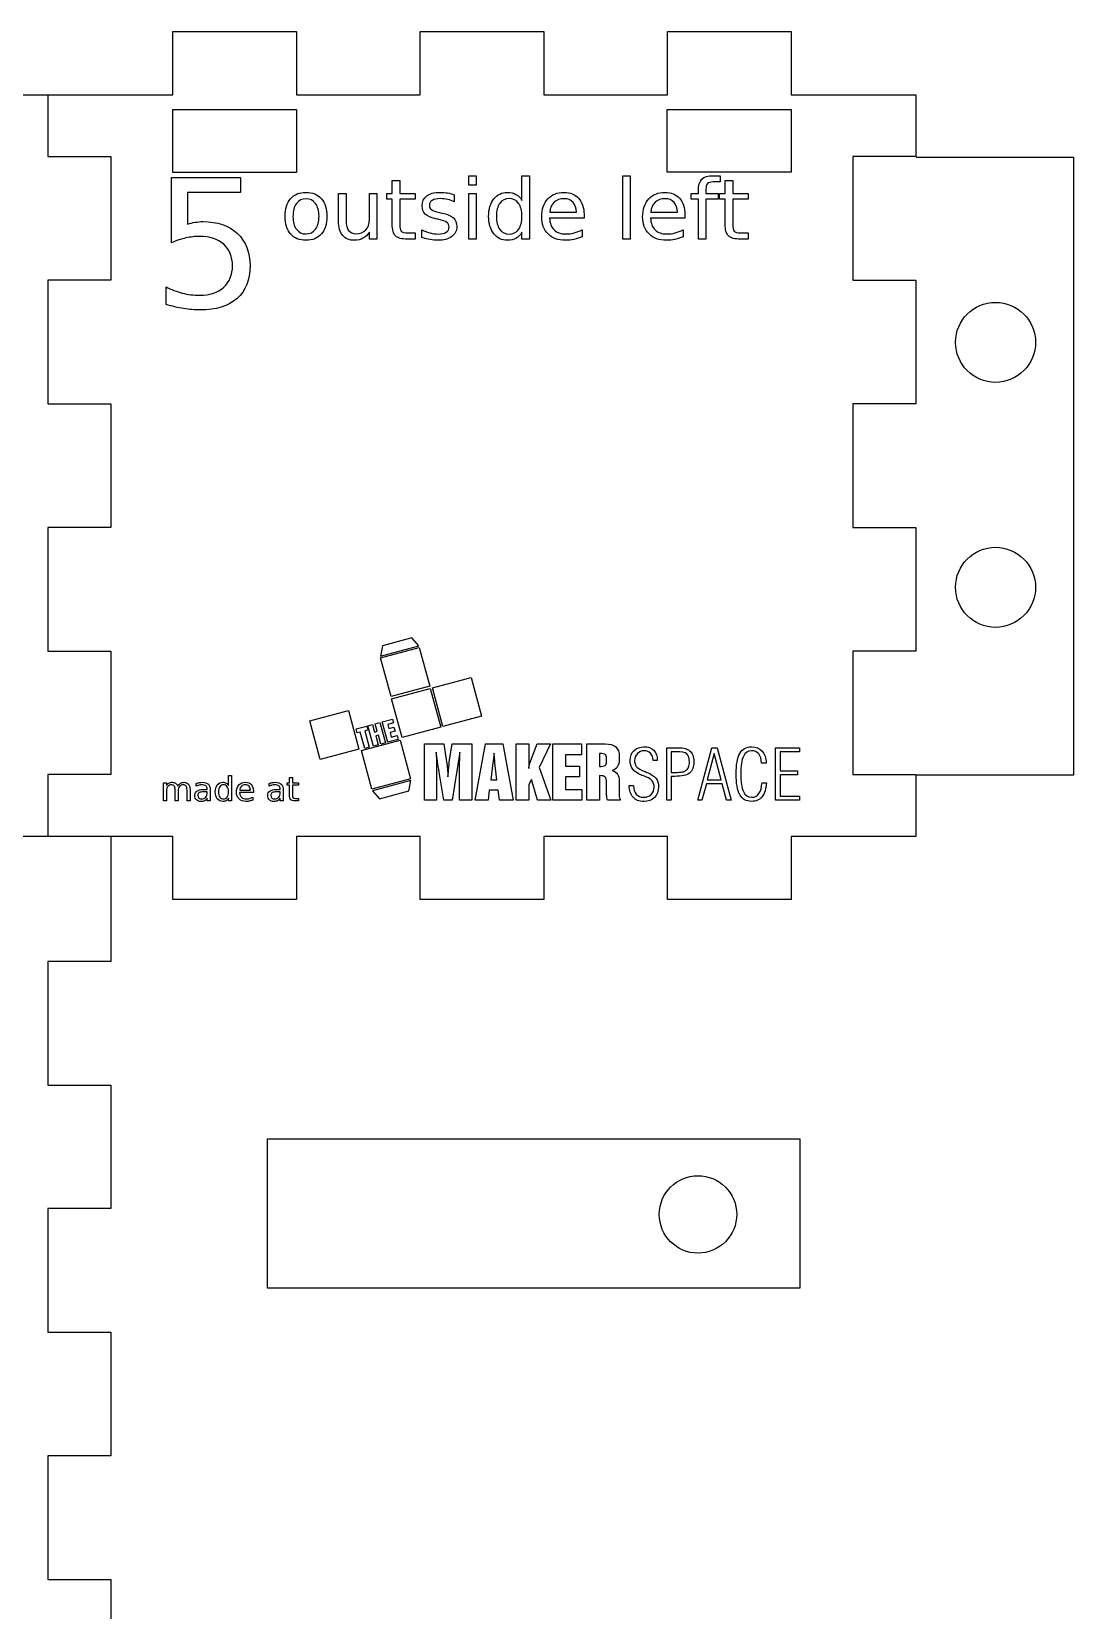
# Model space of a CAD drawing. Extents: x 81 to 232, y 87 to 299.
# Drawn here: x 166.2 to 232.2, y 194.5 to 294.5 of the extents above; entities that cross this region are included whole.
import ezdxf

# ---------------------------------------------------------------- set-up
doc = ezdxf.new("R2010")
doc.units = 0
doc.layers.add('Layer_1', color=7, linetype='CONTINUOUS')

msp = doc.modelspace()

# ---------------------------------------------------------------- linework, layer by layer
at = {"layer": 'Layer_1', "color": 5}
for p, q in [((175.179629, 290.533333), (175.179629, 294.533333)), ((175.179629, 294.533333), (183.012963, 294.533333)), ((183.012963, 294.533333), (183.012963, 290.533333)), ((190.846295, 290.533333), (190.846295, 294.533333)), ((190.846295, 294.533333), (198.67963, 294.533333)), ((198.67963, 294.533333), (198.67963, 290.533333)), ((206.512964, 290.533333), (206.512964, 294.533333)), ((206.512964, 294.533333), (214.346296, 294.533333)), ((214.346296, 294.533333), (214.346296, 290.533333)), ((163.162962, 290.533333), (167.262962, 290.533333)), ((167.262962, 290.533333), (167.262962, 286.616667)), ((167.262962, 290.533333), (175.179629, 290.533333)), ((183.012963, 290.533333), (190.846295, 290.533333)), ((198.67963, 290.533333), (206.512964, 290.533333)), ((214.346296, 290.533333), (222.262962, 290.533333)), ((222.262962, 290.533333), (222.262962, 286.616667)), ((175.180046, 285.61405), (175.180046, 289.585952)), ((175.180046, 289.585952), (183.025951, 289.585952)), ((183.025951, 289.585952), (183.025951, 285.61405)), ((206.506711, 285.620628), (206.506711, 289.592531)), ((206.506711, 289.592531), (214.352614, 289.592531)), ((214.352614, 289.592531), (214.352614, 285.620628)), ((167.262962, 286.616667), (171.262963, 286.616667)), ((171.262963, 286.616667), (171.262963, 278.783333)), ((222.262962, 286.616667), (218.262962, 286.616667)), ((218.262962, 286.616667), (218.262962, 278.783333)), ((222.264193, 286.585809), (232.235812, 286.585809)), ((232.235812, 286.585809), (232.235812, 247.414191)), ((183.025951, 285.61405), (175.180046, 285.61405)), ((214.352614, 285.620628), (206.506711, 285.620628)), ((171.262963, 278.783333), (167.262962, 278.783333)), ((167.262962, 278.783333), (167.262962, 270.95)), ((218.262962, 278.783333), (222.262962, 278.783333)), ((222.262962, 278.783333), (222.262962, 270.95)), ((167.262962, 270.95), (171.262963, 270.95)), ((171.262963, 270.95), (171.262963, 263.116666)), ((222.262962, 270.95), (218.262962, 270.95)), ((218.262962, 270.95), (218.262962, 263.116666)), ((171.262963, 263.116666), (167.262962, 263.116666)), ((167.262962, 263.116666), (167.262962, 255.283332)), ((218.262962, 263.116666), (222.262962, 263.116666)), ((222.262962, 263.116666), (222.262962, 255.283332)), ((167.262962, 255.283332), (171.262963, 255.283332)), ((171.262963, 255.283332), (171.262963, 247.45)), ((222.262962, 255.283332), (218.262962, 255.283332)), ((218.262962, 255.283332), (218.262962, 247.45)), ((171.262963, 247.45), (167.262962, 247.45)), ((167.262962, 247.45), (167.262962, 243.533334)), ((218.262962, 247.45), (222.262962, 247.45)), ((222.262962, 247.45), (222.262962, 243.533334)), ((232.235812, 247.414191), (222.264193, 247.414191)), ((167.262962, 243.533334), (163.162962, 243.533334)), ((171.262963, 243.533334), (167.262962, 243.533334)), ((171.262963, 243.533334), (171.262963, 235.616668)), ((175.179629, 243.533334), (171.262963, 243.533334)), ((175.179629, 239.533334), (175.179629, 243.533334)), ((190.846295, 243.533334), (183.012963, 243.533334)), ((183.012963, 243.533334), (183.012963, 239.533334)), ((190.846295, 239.533334), (190.846295, 243.533334)), ((206.512964, 243.533334), (198.67963, 243.533334)), ((198.67963, 243.533334), (198.67963, 239.533334)), ((206.512964, 239.533334), (206.512964, 243.533334)), ((222.262962, 243.533334), (214.346296, 243.533334)), ((214.346296, 243.533334), (214.346296, 239.533334)), ((183.012963, 239.533334), (175.179629, 239.533334)), ((198.67963, 239.533334), (190.846295, 239.533334)), ((214.346296, 239.533334), (206.512964, 239.533334)), ((171.262963, 235.616668), (167.262962, 235.616668)), ((167.262962, 235.616668), (167.262962, 227.783333)), ((167.262962, 227.783333), (171.262963, 227.783333)), ((171.262963, 227.783333), (171.262963, 219.949999)), ((181.186667, 224.366666), (214.912222, 224.366666)), ((181.186667, 214.912221), (181.186667, 224.366666)), ((214.912222, 224.366666), (214.912222, 214.912221)), ((171.262963, 219.949999), (167.262962, 219.949999)), ((167.262962, 219.949999), (167.262962, 212.116667)), ((210.906007, 219.584582), (210.906007, 219.584582)), ((214.912222, 214.912221), (181.186667, 214.912221)), ((167.262962, 212.116667), (171.262963, 212.116667)), ((171.262963, 212.116667), (171.262963, 204.283332)), ((171.262963, 204.283332), (167.262962, 204.283332)), ((167.262962, 204.283332), (167.262962, 196.450001)), ((167.262962, 196.450001), (171.262963, 196.450001)), ((171.262963, 196.450001), (171.262963, 188.533334))]:
    msp.add_line(p, q, dxfattribs=at)
at = {"layer": 'Layer_1', "color": 7}
for p, q in [((175.097874, 285.280915), (179.469011, 285.280915)), ((175.097874, 281.1468), (175.097874, 285.280915)), ((175.097874, 285.280915), (175.097874, 285.280915)), ((179.469011, 285.280915), (179.469011, 284.343849)), ((193.92937, 285.401802), (194.404793, 285.401802)), ((193.92937, 284.799772), (193.92937, 285.401802)), ((193.92937, 285.401802), (193.92937, 285.401802)), ((194.404793, 285.401802), (194.404793, 284.799772)), ((197.301256, 283.836006), (197.301256, 285.401802)), ((197.301256, 285.401802), (197.776679, 285.401802)), ((197.776679, 285.401802), (197.776679, 281.381376)), ((203.685879, 285.401802), (204.161303, 285.401802)), ((203.685879, 281.381376), (203.685879, 285.401802)), ((203.685879, 285.401802), (203.685879, 285.401802)), ((204.161303, 285.401802), (204.161303, 281.381376)), ((209.414212, 285.401802), (209.863797, 285.401802)), ((209.863797, 285.401802), (209.863797, 285.006477)), ((209.863797, 285.401802), (209.863797, 285.401802)), ((179.469011, 284.343849), (176.117622, 284.343849)), ((176.117622, 284.343849), (176.117622, 282.326401)), ((183.619922, 284.345019), (183.619922, 284.345019)), ((185.684394, 282.523425), (185.684394, 284.275256)), ((185.684394, 284.275256), (186.159817, 284.275256)), ((186.159817, 284.275256), (186.159817, 282.541512)), ((187.632594, 282.634529), (187.632594, 284.275256)), ((187.632594, 284.275256), (188.10802, 284.275256)), ((188.10802, 284.275256), (188.10802, 281.381376)), ((188.735888, 283.905769), (188.735888, 284.275256)), ((188.735888, 284.275256), (189.084704, 284.275256)), ((189.084704, 284.275256), (189.084704, 285.096911)), ((189.084704, 285.096911), (189.562709, 285.096911)), ((189.562709, 285.096911), (189.562709, 284.275256)), ((189.562709, 285.096911), (189.562709, 285.096911)), ((189.562709, 284.275256), (190.541978, 284.275256)), ((190.541978, 284.275256), (190.541978, 283.905769)), ((193.014696, 284.18999), (193.014696, 283.740404)), ((193.014696, 284.18999), (193.014696, 284.18999)), ((194.404793, 284.799772), (193.92937, 284.799772)), ((193.92937, 284.275256), (194.404793, 284.275256)), ((193.92937, 281.381376), (193.92937, 284.275256)), ((193.92937, 284.275256), (193.92937, 284.275256)), ((194.404793, 284.275256), (194.404793, 281.381376)), ((208.021532, 283.905769), (208.021532, 284.275256)), ((208.021532, 284.275256), (208.476286, 284.275256)), ((208.476286, 284.275256), (208.476286, 284.476794)), ((208.954291, 284.531054), (208.954291, 284.275256)), ((208.954291, 284.275256), (209.73719, 284.275256)), ((209.863797, 285.006477), (209.409044, 285.006477)), ((209.73719, 284.275256), (209.73719, 283.905769)), ((209.82504, 283.905769), (209.82504, 284.275256)), ((209.82504, 284.275256), (210.173855, 284.275256)), ((210.173855, 284.275256), (210.173855, 285.096911)), ((210.173855, 285.096911), (210.651863, 285.096911)), ((210.651863, 285.096911), (210.651863, 284.275256)), ((210.651863, 285.096911), (210.651863, 285.096911)), ((210.651863, 284.275256), (211.631129, 284.275256)), ((211.631129, 284.275256), (211.631129, 283.905769)), ((183.619922, 283.941943), (183.619922, 283.941943)), ((189.084704, 283.905769), (188.735888, 283.905769)), ((189.084704, 282.334806), (189.084704, 283.905769)), ((190.541978, 283.905769), (189.562709, 283.905769)), ((189.562709, 283.905769), (189.562709, 282.334806)), ((197.301256, 283.836006), (197.301256, 283.836006)), ((208.476286, 283.905769), (208.021532, 283.905769)), ((208.476286, 281.381376), (208.476286, 283.905769)), ((209.73719, 283.905769), (208.954291, 283.905769)), ((208.954291, 283.905769), (208.954291, 281.381376)), ((210.173855, 283.905769), (209.82504, 283.905769)), ((210.173855, 282.334806), (210.173855, 283.905769)), ((211.631129, 283.905769), (210.651863, 283.905769)), ((210.651863, 283.905769), (210.651863, 282.334806)), ((185.684394, 282.523425), (185.684394, 282.523425)), ((191.978582, 282.639697), (191.81322, 282.678454)), ((192.074185, 283.073779), (192.236965, 283.037605)), ((195.681199, 282.825732), (195.681199, 282.825732)), ((201.231249, 282.714627), (199.045336, 282.714627)), ((199.060839, 283.084114), (200.755826, 283.08671)), ((200.755826, 283.08671), (200.755826, 283.086698)), ((201.231249, 282.947171), (201.231249, 282.714627)), ((201.231249, 282.947171), (201.231249, 282.947171)), ((207.628792, 282.714627), (205.442876, 282.714627)), ((205.458382, 283.084114), (207.153369, 283.08671)), ((207.153369, 283.08671), (207.153369, 283.086698)), ((207.628792, 282.947171), (207.628792, 282.714627)), ((207.628792, 282.947171), (207.628792, 282.947171)), ((187.632594, 281.381376), (187.632594, 281.825793)), ((188.10802, 281.381376), (187.632594, 281.381376)), ((190.053637, 281.779284), (190.541978, 281.779284)), ((190.541978, 281.381376), (190.053637, 281.381376)), ((190.541978, 281.779284), (190.541978, 281.381376)), ((190.957973, 281.487312), (190.957973, 281.978238)), ((194.404793, 281.381376), (193.92937, 281.381376)), ((197.301256, 281.381376), (197.301256, 281.815458)), ((197.776679, 281.381376), (197.301256, 281.381376)), ((201.120144, 281.978238), (201.120144, 281.528653)), ((204.161303, 281.381376), (203.685879, 281.381376)), ((207.517687, 281.978238), (207.517687, 281.528653)), ((208.954291, 281.381376), (208.476286, 281.381376)), ((211.142789, 281.779284), (211.631129, 281.779284)), ((211.631129, 281.381376), (211.142789, 281.381376)), ((211.631129, 281.779284), (211.631129, 281.381376)), ((174.750608, 277.244196), (174.750608, 278.363163))]:
    msp.add_line(p, q, dxfattribs=at)
at = {"layer": 'Layer_1', "color": 2}
for p, q in [((229.83803, 274.841384), (229.83803, 274.841384)), ((229.83803, 259.319162), (229.83803, 259.319162))]:
    msp.add_line(p, q, dxfattribs=at)
at = {"layer": 'Layer_1', "color": 6}
for p, q in [((190.315795, 256.111236), (188.46573, 255.614771)), ((190.770289, 255.620476), (190.315795, 256.111236)), ((188.328861, 254.965282), (190.770289, 255.620476)), ((188.46573, 255.614771), (188.328861, 254.965282)), ((188.348055, 254.846897), (190.797449, 255.50418)), ((190.797449, 255.50418), (191.454733, 253.054788)), ((188.328861, 254.965282), (188.328861, 254.965282)), ((189.005339, 252.397504), (188.348055, 254.846897)), ((191.637524, 252.949371), (194.086859, 253.606655)), ((194.086859, 253.606655), (194.744143, 251.157262)), ((191.454733, 253.054788), (189.005339, 252.397504)), ((189.044026, 252.253513), (191.49342, 252.91074)), ((189.701253, 249.804063), (189.044026, 252.253513)), ((191.454733, 253.054788), (191.454733, 253.054788)), ((191.49342, 252.91074), (192.150648, 250.461347)), ((192.294751, 250.499978), (191.637524, 252.949371)), ((183.857061, 250.861637), (186.306455, 251.518864)), ((186.306455, 251.518864), (186.963682, 249.069471)), ((194.744143, 251.157262), (192.294751, 250.499978)), ((194.744143, 251.157262), (194.744143, 251.157262)), ((184.514345, 248.412188), (183.857061, 250.861637)), ((186.795252, 250.343215), (187.467467, 250.527281)), ((186.863577, 250.093693), (186.795252, 250.343215)), ((187.054064, 250.145852), (186.863577, 250.093693)), ((187.339216, 249.10447), (187.054064, 250.145852)), ((187.535791, 250.277759), (187.345304, 250.2256)), ((187.345304, 250.2256), (187.630455, 249.184217)), ((187.467467, 250.527281), (187.535791, 250.277759)), ((187.54147, 250.547545), (187.833499, 250.627507)), ((187.894946, 249.25664), (187.54147, 250.547545)), ((187.833499, 250.627507), (187.964112, 250.150503)), ((187.964112, 250.150503), (188.13492, 250.197273)), ((188.004307, 250.674278), (188.296336, 250.754241)), ((188.13492, 250.197273), (188.004307, 250.674278)), ((188.296336, 250.754241), (188.64981, 249.463337)), ((188.444223, 250.794736), (189.097545, 250.973629)), ((188.797699, 249.503831), (188.444223, 250.794736)), ((189.16587, 250.724106), (188.804575, 250.625176)), ((188.804575, 250.625176), (188.874839, 250.368569)), ((188.874839, 250.368569), (189.193629, 250.455861)), ((189.26109, 250.209487), (188.9423, 250.122196)), ((188.9423, 250.122196), (189.021401, 249.833316)), ((189.097545, 250.973629), (189.16587, 250.724106)), ((189.193629, 250.455861), (189.26109, 250.209487)), ((192.150648, 250.461347), (189.701253, 249.804063)), ((192.150648, 250.461347), (192.150648, 250.461347)), ((187.140949, 248.984628), (189.590286, 249.641911)), ((187.630455, 249.184217), (187.339216, 249.10447)), ((188.186975, 249.336603), (187.894946, 249.25664)), ((188.203676, 249.946177), (188.032868, 249.899406)), ((188.032868, 249.899406), (188.186975, 249.336603)), ((188.357782, 249.383374), (188.203676, 249.946177)), ((188.64981, 249.463337), (188.357782, 249.383374)), ((189.462041, 249.685741), (188.797699, 249.503831)), ((189.021401, 249.833316), (189.393716, 249.935264)), ((189.393716, 249.935264), (189.462041, 249.685741)), ((189.590286, 249.641911), (190.24757, 247.192519)), ((191.118207, 245.822707), (191.118207, 249.399497)), ((191.118207, 249.399497), (192.36136, 249.399497)), ((192.36136, 249.399497), (192.524933, 248.265393)), ((192.699411, 248.232678), (192.882611, 249.399497)), ((192.882611, 249.399497), (194.119222, 249.399497)), ((194.119222, 249.399497), (194.119222, 245.822707)), ((194.334423, 245.822707), (194.995255, 249.399497)), ((194.995255, 249.399497), (196.081378, 249.399497)), ((196.081378, 249.399497), (196.733488, 245.822707)), ((196.929288, 245.822707), (196.929288, 249.399497)), ((196.929288, 249.399497), (197.729703, 249.399497)), ((197.729703, 249.399497), (197.729703, 247.846647)), ((197.806037, 248.175973), (198.26186, 249.399497)), ((198.26186, 249.399497), (199.118981, 249.399497)), ((199.118981, 249.399497), (198.390537, 247.903352)), ((199.256399, 245.822707), (199.256399, 249.399497)), ((199.256399, 249.399497), (201.066603, 249.399497)), ((201.066603, 249.399497), (201.066603, 248.70813)), ((201.404844, 245.822707), (201.404844, 249.399497)), ((201.404844, 249.399497), (202.56294, 249.399497)), ((206.474029, 245.822707), (206.474029, 249.150867)), ((206.474029, 249.150867), (207.108692, 249.150867)), ((208.436274, 245.822707), (209.332652, 249.150867)), ((209.332652, 249.150867), (209.659798, 249.150867)), ((209.659798, 249.150867), (210.547452, 245.822707)), ((213.352738, 245.822707), (213.352738, 249.150867)), ((213.352738, 249.150867), (214.881597, 249.150867)), ((214.881597, 249.150867), (214.881597, 248.891331)), ((186.963682, 249.069471), (184.514345, 248.412188)), ((186.963682, 249.069471), (186.963682, 249.069471)), ((187.798119, 246.535179), (187.140949, 248.984628)), ((195.464164, 248.202145), (195.326764, 247.113841)), ((195.714975, 247.113841), (195.590661, 248.206507)), ((201.066603, 248.70813), (200.065539, 248.70813)), ((200.065539, 248.70813), (200.065539, 247.997134)), ((202.235795, 248.793187), (202.205262, 248.793187)), ((202.205262, 248.793187), (202.205262, 247.957876)), ((202.665445, 248.274117), (202.665445, 248.476947)), ((203.463681, 248.601262), (203.463681, 248.396251)), ((205.875502, 248.354813), (205.609423, 248.354813)), ((205.875502, 248.376622), (205.875502, 248.354813)), ((207.065073, 248.904417), (206.742289, 248.904417)), ((206.742289, 248.904417), (206.742289, 247.595835)), ((209.480958, 248.784464), (209.029497, 247.122565)), ((209.928058, 247.122565), (209.480958, 248.784464)), ((212.768201, 248.186878), (212.482495, 248.184697)), ((214.881597, 248.891331), (213.653711, 248.891331)), ((213.653711, 248.891331), (213.653711, 247.689617)), ((178.71505, 246.76256), (178.71505, 247.388878)), ((178.71505, 247.388878), (178.90522, 247.388878)), ((178.90522, 247.388878), (178.90522, 245.780708)), ((182.568047, 246.93826), (182.568047, 247.266922)), ((182.568047, 247.266922), (182.75925, 247.266922)), ((182.75925, 247.266922), (182.75925, 246.93826)), ((182.75925, 247.266922), (182.75925, 247.266922)), ((190.24757, 247.192519), (187.798119, 246.535179)), ((190.24757, 247.192519), (190.24757, 247.192519)), ((191.896814, 247.144375), (191.896814, 245.822707)), ((192.36136, 245.822707), (192.056025, 247.608921)), ((193.177042, 247.689617), (192.869525, 245.822707)), ((193.342797, 245.822707), (193.342797, 247.131289)), ((195.326764, 247.113841), (195.714975, 247.113841)), ((197.895457, 247.148737), (197.729703, 246.828134)), ((198.274946, 245.822707), (197.895457, 247.148737)), ((198.390537, 247.903352), (199.123341, 245.822707)), ((200.065539, 247.997134), (200.948831, 247.997134)), ((200.948831, 247.31449), (200.065539, 247.31449)), ((200.065539, 247.31449), (200.065539, 246.514074)), ((200.948831, 247.997134), (200.948831, 247.31449)), ((202.205262, 247.390824), (202.205262, 245.822707)), ((206.742289, 247.595835), (207.15013, 247.595835)), ((206.975653, 247.340662), (206.742289, 247.340662)), ((206.742289, 247.340662), (206.742289, 245.822707)), ((209.029497, 247.122565), (209.928058, 247.122565)), ((213.653711, 247.689617), (214.755101, 247.689617)), ((214.755101, 247.434443), (213.653711, 247.434443)), ((213.653711, 247.434443), (213.653711, 246.082242)), ((214.755101, 247.689617), (214.755101, 247.434443)), ((174.585069, 245.780708), (174.585069, 246.93826)), ((174.585069, 246.93826), (174.776272, 246.93826)), ((174.776272, 246.93826), (174.776272, 246.758425)), ((174.776272, 246.434931), (174.776272, 245.780708)), ((175.334378, 245.780708), (175.334378, 246.473172)), ((175.493543, 246.716052), (175.493543, 246.716052)), ((175.525581, 246.434931), (175.525581, 245.780708)), ((176.083686, 245.780708), (176.083686, 246.473172)), ((176.274889, 246.479375), (176.274889, 245.780708)), ((176.663495, 246.709855), (176.663495, 246.885552)), ((177.099644, 246.511413), (177.366296, 246.511413)), ((177.366296, 246.362586), (177.177159, 246.362586)), ((177.177159, 246.362586), (177.177159, 246.362586)), ((177.366296, 246.511413), (177.366296, 246.530011)), ((177.366296, 246.32021), (177.366296, 246.362586)), ((177.556466, 246.441134), (177.556466, 245.780708)), ((177.556466, 246.441125), (177.556466, 246.441134)), ((178.067028, 246.358451), (178.067028, 246.358451)), ((178.71505, 246.76256), (178.71505, 246.76256)), ((180.287048, 246.31401), (179.412684, 246.31401)), ((179.418884, 246.461804), (180.096878, 246.462933)), ((180.096878, 246.462933), (180.096878, 246.462837)), ((180.287048, 246.407027), (180.287048, 246.31401)), ((180.287048, 246.407013), (180.287048, 246.407027)), ((181.281303, 246.709855), (181.281303, 246.885552)), ((181.717452, 246.511413), (181.984101, 246.511413)), ((181.984101, 246.362586), (181.794967, 246.362586)), ((181.794967, 246.362586), (181.794967, 246.362586)), ((181.984101, 246.511413), (181.984101, 246.530011)), ((181.984101, 246.32021), (181.984101, 246.362586)), ((182.174271, 246.441134), (182.174271, 245.780708)), ((182.174271, 246.441125), (182.174271, 246.441134)), ((182.428519, 246.790466), (182.428519, 246.93826)), ((182.428519, 246.93826), (182.568047, 246.93826)), ((182.568047, 246.790466), (182.428519, 246.790466)), ((182.568047, 246.162081), (182.568047, 246.790466)), ((182.75925, 246.93826), (183.150954, 246.93826)), ((183.150954, 246.790466), (182.75925, 246.790466)), ((182.75925, 246.790466), (182.75925, 246.162081)), ((183.150954, 246.93826), (183.150954, 246.790466)), ((190.269085, 247.069501), (187.8276, 246.414364)), ((187.8276, 246.414364), (188.282039, 245.923548)), ((188.282039, 245.923548), (190.132218, 246.420013)), ((190.132218, 246.420013), (190.269085, 247.069501)), ((190.269085, 247.069501), (190.269085, 247.069501)), ((195.232981, 246.466093), (195.152286, 245.822707)), ((195.79131, 246.466093), (195.232981, 246.466093)), ((195.872005, 245.822707), (195.79131, 246.466093)), ((197.729703, 246.828134), (197.729703, 245.822707)), ((200.065539, 246.514074), (201.097137, 246.514074)), ((201.097137, 246.514074), (201.097137, 245.822707)), ((202.665445, 246.232729), (202.665445, 246.921916)), ((203.463681, 247.028783), (203.463681, 246.202196)), ((204.084925, 246.769248), (204.36627, 246.769248)), ((204.084925, 246.769248), (204.084925, 246.769248)), ((208.981515, 246.867392), (208.695809, 245.822707)), ((209.984763, 246.867392), (208.981515, 246.867392)), ((210.266108, 245.822707), (209.984763, 246.867392)), ((212.508666, 246.939363), (212.790012, 246.939363)), ((174.776272, 245.780708), (174.585069, 245.780708)), ((175.525581, 245.780708), (175.334378, 245.780708)), ((176.274889, 245.780708), (176.083686, 245.780708)), ((177.366296, 245.780708), (177.366296, 245.956409)), ((177.556466, 245.780708), (177.366296, 245.780708)), ((178.71505, 245.780708), (178.71505, 245.95434)), ((178.90522, 245.780708), (178.71505, 245.780708)), ((180.242606, 246.019452), (180.242606, 245.839617)), ((181.984101, 245.780708), (181.984101, 245.956409)), ((182.174271, 245.780708), (181.984101, 245.780708)), ((182.95562, 245.93987), (183.150954, 245.93987)), ((183.150954, 245.780708), (182.95562, 245.780708)), ((183.150954, 245.93987), (183.150954, 245.780708)), ((191.896814, 245.822707), (191.118207, 245.822707)), ((192.869525, 245.822707), (192.36136, 245.822707)), ((194.119222, 245.822707), (193.342797, 245.822707)), ((195.152286, 245.822707), (194.334423, 245.822707)), ((196.733488, 245.822707), (195.872005, 245.822707)), ((197.729703, 245.822707), (196.929288, 245.822707)), ((199.123341, 245.822707), (198.274946, 245.822707)), ((201.097137, 245.822707), (199.256399, 245.822707)), ((202.205262, 245.822707), (201.404844, 245.822707)), ((203.540014, 245.822707), (202.72215, 245.822707)), ((206.742289, 245.822707), (206.474029, 245.822707)), ((208.695809, 245.822707), (208.436274, 245.822707)), ((210.547452, 245.822707), (210.266108, 245.822707)), ((214.881597, 245.822707), (213.352738, 245.822707)), ((213.653711, 246.082242), (214.881597, 246.082242)), ((214.881597, 246.082242), (214.881597, 245.822707))]:
    msp.add_line(p, q, dxfattribs=at)
at = {"layer": 'Layer_1', "color": 7}
for points in [[(208.476286, 284.476794), (208.476286, 284.79891), (208.551216, 285.033177), (208.701076, 285.179593)], [(208.701076, 285.179593), (208.850937, 285.327732), (209.088649, 285.401802), (209.414212, 285.401802)], [(182.643235, 283.941943), (182.879224, 284.21066), (183.204786, 284.345019), (183.619922, 284.345019)], [(183.619922, 284.345019), (184.033332, 284.345019), (184.358032, 284.21066), (184.59402, 283.941943)], [(190.978643, 283.492358), (190.978643, 283.76452), (191.075106, 283.974671), (191.268031, 284.12281)], [(191.268031, 284.12281), (191.460958, 284.270949), (191.734844, 284.345019), (192.089687, 284.345019)], [(192.089687, 284.345019), (192.265387, 284.345019), (192.430752, 284.3321), (192.58578, 284.306261)], [(192.58578, 284.306261), (192.740811, 284.280423), (192.883782, 284.241666), (193.014696, 284.18999)], [(195.518419, 283.92644), (195.738904, 284.205492), (196.023985, 284.345019), (196.373663, 284.345019)], [(196.373663, 284.345019), (196.58726, 284.345019), (196.76985, 284.302816), (196.921433, 284.218412)], [(196.921433, 284.218412), (197.07474, 284.135729), (197.201348, 284.008261), (197.301256, 283.836006)], [(198.931649, 283.92644), (199.188307, 284.205492), (199.533677, 284.345019), (199.96776, 284.345019)], [(199.96776, 284.345019), (200.357055, 284.345019), (200.66453, 284.219273), (200.890183, 283.967781)], [(205.329189, 283.92644), (205.585849, 284.205492), (205.931221, 284.345019), (206.365303, 284.345019)], [(206.365303, 284.345019), (206.754598, 284.345019), (207.062073, 284.219273), (207.287726, 283.967781)], [(209.052476, 284.903124), (208.987019, 284.834222), (208.954291, 284.710199), (208.954291, 284.531054)], [(209.409044, 285.006477), (209.238512, 285.006477), (209.119656, 284.972026), (209.052476, 284.903124)], [(182.291835, 282.825732), (182.291835, 283.301155), (182.408968, 283.673225), (182.643235, 283.941943)], [(183.015306, 283.642219), (182.867167, 283.444126), (182.793098, 283.171964), (182.793098, 282.825732)], [(183.619922, 283.941943), (183.364983, 283.941943), (183.163444, 283.842035), (183.015306, 283.642219)], [(184.22195, 283.639636), (184.073811, 283.841174), (183.873135, 283.941943), (183.619922, 283.941943)], [(184.44416, 282.825732), (184.44416, 283.168519), (184.37009, 283.43982), (184.22195, 283.639636)], [(184.59402, 283.941943), (184.830011, 283.673225), (184.948006, 283.301155), (184.948006, 282.825732)], [(191.175013, 282.962674), (191.0441, 283.091865), (190.978643, 283.268427), (190.978643, 283.492358)], [(191.614264, 283.83859), (191.497131, 283.766243), (191.438564, 283.657722), (191.438564, 283.513028)], [(191.438564, 283.513028), (191.438564, 283.402785), (191.480766, 283.315797), (191.565172, 283.252062)], [(191.565172, 283.252062), (191.649577, 283.190051), (191.819248, 283.130623), (192.074185, 283.073779)], [(192.146532, 283.94711), (191.910544, 283.94711), (191.733121, 283.910937), (191.614264, 283.83859)], [(192.596118, 283.895434), (192.451423, 283.929885), (192.301561, 283.94711), (192.146532, 283.94711)], [(193.014696, 283.740404), (192.880337, 283.809306), (192.740812, 283.860983), (192.596118, 283.895434)], [(195.190274, 282.825732), (195.190274, 283.280484), (195.299655, 283.647387), (195.518419, 283.92644)], [(195.895657, 283.647387), (195.752685, 283.449294), (195.681199, 283.175409), (195.681199, 282.825732)], [(196.489935, 283.94711), (196.238443, 283.94711), (196.040351, 283.847203), (195.895657, 283.647387)], [(197.084216, 283.647387), (196.939521, 283.847203), (196.741427, 283.94711), (196.489935, 283.94711)], [(197.301256, 282.825732), (197.301256, 283.175409), (197.22891, 283.449294), (197.084216, 283.647387)], [(198.549243, 282.799894), (198.549243, 283.273594), (198.676712, 283.64911), (198.931649, 283.92644)], [(199.334724, 283.71715), (199.176249, 283.567289), (199.084954, 283.356276), (199.060839, 283.084114)], [(199.972927, 283.941943), (199.707655, 283.941943), (199.494921, 283.867012), (199.334724, 283.71715)], [(200.5362, 283.709399), (200.394952, 283.864428), (200.207194, 283.941943), (199.972927, 283.941943)], [(200.755826, 283.086698), (200.752383, 283.346803), (200.679174, 283.55437), (200.5362, 283.709399)], [(200.890183, 283.967781), (201.11756, 283.718011), (201.231249, 283.377808), (201.231249, 282.947171)], [(204.946783, 282.799894), (204.946783, 283.273594), (205.074252, 283.64911), (205.329189, 283.92644)], [(205.732267, 283.71715), (205.573792, 283.567289), (205.482497, 283.356276), (205.458382, 283.084114)], [(206.37047, 283.941943), (206.105198, 283.941943), (205.892464, 283.867012), (205.732267, 283.71715)], [(206.933744, 283.709399), (206.792493, 283.864428), (206.604735, 283.941943), (206.37047, 283.941943)], [(207.153369, 283.086698), (207.149926, 283.346803), (207.076717, 283.55437), (206.933744, 283.709399)], [(207.287726, 283.967781), (207.515103, 283.718011), (207.628792, 283.377808), (207.628792, 282.947171)], [(176.117622, 282.326401), (176.279311, 282.381522), (176.441, 282.421945), (176.602691, 282.447668)], [(176.602691, 282.447668), (176.76438, 282.477066), (176.92607, 282.491765), (177.087761, 282.491765)], [(177.087761, 282.491765), (178.006452, 282.491765), (178.734056, 282.240044), (179.270572, 281.7366)], [(182.643235, 281.709521), (182.408968, 281.979961), (182.291835, 282.352031), (182.291835, 282.825732)], [(182.793098, 282.825732), (182.793098, 282.4795), (182.866307, 282.206476), (183.012723, 282.00666)], [(184.22195, 282.009244), (184.37009, 282.20906), (184.44416, 282.481222), (184.44416, 282.825732)], [(184.948006, 282.825732), (184.948006, 282.352031), (184.830011, 281.979961), (184.59402, 281.709521)], [(185.942777, 281.616503), (185.770522, 281.823209), (185.684394, 282.125516), (185.684394, 282.523425)], [(186.159817, 282.541512), (186.159817, 282.267626), (186.213217, 282.061782), (186.320015, 281.923978)], [(187.407804, 281.965319), (187.557664, 282.128961), (187.632594, 282.352031), (187.632594, 282.634529)], [(189.293994, 281.585497), (189.154467, 281.723301), (189.084704, 281.973071), (189.084704, 282.334806)], [(189.562709, 282.334806), (189.562709, 282.098817), (189.594577, 281.947232), (189.658312, 281.880053)], [(191.81322, 282.678454), (191.518664, 282.740466), (191.305929, 282.835206), (191.175013, 282.962674)], [(192.549608, 282.440742), (192.463481, 282.509644), (192.273139, 282.575962), (191.978582, 282.639697)], [(192.236965, 283.037605), (192.574585, 282.965258), (192.81402, 282.862767), (192.955268, 282.73013)], [(192.500515, 281.818041), (192.621094, 281.895556), (192.681383, 282.004076), (192.681383, 282.143603)], [(192.681383, 282.143603), (192.681383, 282.272794), (192.637458, 282.37184), (192.549608, 282.440742)], [(193.169726, 282.179776), (193.169726, 281.911059), (193.062928, 281.698324), (192.849331, 281.541572)], [(192.955268, 282.73013), (193.09824, 282.599217), (193.169726, 282.415765), (193.169726, 282.179776)], [(195.518419, 281.725024), (195.299655, 282.004076), (195.190274, 282.370979), (195.190274, 282.825732)], [(195.681199, 282.825732), (195.681199, 282.476055), (195.752685, 282.201308), (195.895657, 282.001493)], [(197.084216, 282.001493), (197.22891, 282.201308), (197.301256, 282.476055), (197.301256, 282.825732)], [(198.952318, 281.709521), (198.683602, 281.978238), (198.549243, 282.341696), (198.549243, 282.799894)], [(199.045336, 282.714627), (199.066006, 282.387343), (199.164191, 282.137574), (199.339891, 281.965319)], [(205.349859, 281.709521), (205.081142, 281.978238), (204.946783, 282.341696), (204.946783, 282.799894)], [(205.442876, 282.714627), (205.463548, 282.387343), (205.561734, 282.137574), (205.737435, 281.965319)], [(210.383145, 281.585497), (210.243618, 281.723301), (210.173855, 281.973071), (210.173855, 282.334806)], [(210.651863, 282.334806), (210.651863, 282.098817), (210.68373, 281.947232), (210.747463, 281.880053)], [(176.001865, 281.455481), (175.707884, 281.389335), (175.406553, 281.286441), (175.097874, 281.1468)], [(176.894833, 281.554699), (176.597177, 281.554699), (176.299521, 281.521627), (176.001865, 281.455481)], [(178.405165, 281.053094), (178.034013, 281.387498), (177.530569, 281.554699), (176.894833, 281.554699)], [(179.270572, 281.7366), (179.807087, 281.233157), (180.075345, 280.551488), (180.075345, 279.691592)], [(183.619922, 281.306445), (183.204786, 281.306445), (182.879224, 281.440803), (182.643235, 281.709521)], [(183.012723, 282.00666), (183.160862, 281.808567), (183.363261, 281.709521), (183.619922, 281.709521)], [(183.619922, 281.709521), (183.873135, 281.709521), (184.073811, 281.809428), (184.22195, 282.009244)], [(184.59402, 281.709521), (184.358032, 281.440803), (184.033332, 281.306445), (183.619922, 281.306445)], [(186.699835, 281.306445), (186.367383, 281.306445), (186.115031, 281.409798), (185.942777, 281.616503)], [(186.320015, 281.923978), (186.426812, 281.787897), (186.587009, 281.719856), (186.800606, 281.719856)], [(187.229519, 281.433052), (187.077935, 281.348647), (186.901374, 281.306445), (186.699835, 281.306445)], [(186.800606, 281.719856), (187.057264, 281.719856), (187.259664, 281.801677), (187.407804, 281.965319)], [(187.632594, 281.825793), (187.517184, 281.650093), (187.382825, 281.519179), (187.229519, 281.433052)], [(190.053637, 281.381376), (189.686733, 281.381376), (189.433519, 281.449416), (189.293994, 281.585497)], [(189.658312, 281.880053), (189.723768, 281.812874), (189.855544, 281.779284), (190.053637, 281.779284)], [(190.957973, 281.978238), (191.133674, 281.886943), (191.30679, 281.818041), (191.477321, 281.771533)], [(191.487656, 281.352954), (191.32057, 281.382237), (191.144009, 281.427023), (190.957973, 281.487312)], [(191.477321, 281.771533), (191.647853, 281.726746), (191.816664, 281.704353), (191.983752, 281.704353)], [(191.973414, 281.306445), (191.818386, 281.306445), (191.656467, 281.321948), (191.487656, 281.352954)], [(192.849331, 281.541572), (192.637457, 281.384821), (192.345485, 281.306445), (191.973414, 281.306445)], [(191.983752, 281.704353), (192.207682, 281.704353), (192.379937, 281.742249), (192.500515, 281.818041)], [(196.373663, 281.306445), (196.023985, 281.306445), (195.738904, 281.445971), (195.518419, 281.725024)], [(195.895657, 282.001493), (196.040351, 281.8034), (196.238443, 281.704353), (196.489935, 281.704353)], [(196.921433, 281.430468), (196.76985, 281.347786), (196.58726, 281.306445), (196.373663, 281.306445)], [(196.489935, 281.704353), (196.741427, 281.704353), (196.939521, 281.8034), (197.084216, 282.001493)], [(197.301256, 281.815458), (197.201348, 281.643203), (197.07474, 281.514873), (196.921433, 281.430468)], [(200.050442, 281.306445), (199.5888, 281.306445), (199.222759, 281.440803), (198.952318, 281.709521)], [(199.339891, 281.965319), (199.517313, 281.794787), (199.763638, 281.709521), (200.078865, 281.709521)], [(200.595628, 281.363289), (200.416483, 281.325393), (200.234754, 281.306445), (200.050442, 281.306445)], [(200.078865, 281.709521), (200.261455, 281.709521), (200.438016, 281.731914), (200.608548, 281.7767)], [(201.120144, 281.528653), (200.949612, 281.456306), (200.774773, 281.401185), (200.595628, 281.363289)], [(200.608548, 281.7767), (200.780803, 281.821487), (200.951335, 281.888666), (201.120144, 281.978238)], [(206.447985, 281.306445), (205.986341, 281.306445), (205.620299, 281.440803), (205.349859, 281.709521)], [(205.737435, 281.965319), (205.914856, 281.794787), (206.16118, 281.709521), (206.476405, 281.709521)], [(206.993171, 281.363289), (206.814026, 281.325393), (206.632297, 281.306445), (206.447985, 281.306445)], [(206.476405, 281.709521), (206.658996, 281.709521), (206.835558, 281.731914), (207.006091, 281.7767)], [(207.517687, 281.528653), (207.347155, 281.456306), (207.172316, 281.401185), (206.993171, 281.363289)], [(207.006091, 281.7767), (207.178345, 281.821487), (207.348876, 281.888666), (207.517687, 281.978238)], [(211.142789, 281.381376), (210.775885, 281.381376), (210.52267, 281.449416), (210.383145, 281.585497)], [(210.747463, 281.880053), (210.81292, 281.812874), (210.944695, 281.779284), (211.142789, 281.779284)], [(178.961891, 279.691592), (178.961891, 280.264856), (178.776316, 280.71869), (178.405165, 281.053094)], [(178.405165, 278.33009), (178.776316, 278.664494), (178.961891, 279.118328), (178.961891, 279.691592)], [(180.075345, 279.691592), (180.075345, 278.805973), (179.799738, 278.116954), (179.248524, 277.624535)], [(174.750608, 278.363163), (175.081336, 278.183099), (175.42309, 278.04897), (175.775868, 277.960776)], [(176.894833, 277.828484), (177.530569, 277.828484), (178.034013, 277.995686), (178.405165, 278.33009)], [(175.85855, 276.979613), (175.502098, 277.038409), (175.132784, 277.126603), (174.750608, 277.244196)], [(175.775868, 277.960776), (176.128645, 277.872581), (176.501634, 277.828484), (176.894833, 277.828484)], [(179.248524, 277.624535), (178.697309, 277.13579), (177.920095, 276.891418), (176.916883, 276.891418)], [(176.916883, 276.891418), (176.571455, 276.891418), (176.218677, 276.920816), (175.85855, 276.979613)]]:
    msp.add_open_spline(points, degree=3, dxfattribs=at)
at = {"layer": 'Layer_1', "color": 2}
for points in [[(224.767194, 274.841384), (224.767194, 276.241656), (225.902339, 277.3768), (227.30261, 277.376801)], [(227.30261, 277.376801), (227.975045, 277.376801), (228.619939, 277.109678), (229.095422, 276.634195)], [(229.095422, 276.634195), (229.570906, 276.158712), (229.83803, 275.513819), (229.83803, 274.841384)], [(227.30261, 272.305968), (225.902339, 272.305968), (224.767194, 273.441112), (224.767194, 274.841384)], [(229.83803, 274.841384), (229.83803, 274.168949), (229.570906, 273.524056), (229.095422, 273.048573)], [(229.095422, 273.048573), (228.619939, 272.57309), (227.975045, 272.305967), (227.30261, 272.305968)], [(224.767194, 259.319162), (224.767194, 260.719434), (225.902339, 261.854579), (227.30261, 261.854579)], [(227.30261, 261.854579), (227.975045, 261.85458), (228.619939, 261.587457), (229.095422, 261.111974)], [(229.095422, 261.111974), (229.570906, 260.636491), (229.83803, 259.991597), (229.83803, 259.319162)], [(227.30261, 256.783746), (225.902339, 256.783746), (224.767194, 257.918891), (224.767194, 259.319162)], [(229.83803, 259.319162), (229.83803, 258.646728), (229.570906, 258.001834), (229.095422, 257.526351)], [(229.095422, 257.526351), (228.619939, 257.050868), (227.975045, 256.783745), (227.30261, 256.783746)]]:
    msp.add_open_spline(points, degree=3, dxfattribs=at)
at = {"layer": 'Layer_1', "color": 6}
for points in [[(202.56294, 249.399497), (202.866821, 249.399494), (203.092914, 249.333701), (203.241222, 249.202119)], [(203.241222, 249.202119), (203.389524, 249.070531), (203.463679, 248.870246), (203.463681, 248.601262)], [(204.400075, 248.973117), (204.565102, 249.135233), (204.775566, 249.216292), (205.031467, 249.216296)], [(205.031467, 249.216296), (205.293181, 249.216292), (205.499282, 249.141776), (205.649771, 248.992746)], [(207.108692, 249.150867), (207.352958, 249.150863), (207.530344, 249.13705), (207.640847, 249.109428)], [(207.640847, 249.109428), (207.751349, 249.081799), (207.845129, 249.034545), (207.922193, 248.967665)], [(211.104122, 248.79864), (211.262605, 249.077074), (211.510509, 249.216292), (211.847834, 249.216296)], [(211.847834, 249.216296), (212.128451, 249.216292), (212.350181, 249.125419), (212.513029, 248.943675)], [(191.948067, 248.293745), (191.918258, 248.495846), (191.891722, 248.689225), (191.868461, 248.873883)], [(191.868461, 248.873883), (191.878637, 248.601987), (191.885908, 248.326457), (191.89027, 248.047296)], [(192.056025, 247.608921), (192.013857, 247.863366), (191.977871, 248.09164), (191.948067, 248.293745)], [(192.524933, 248.265393), (192.545286, 248.122901), (192.562734, 247.973141), (192.577276, 247.816113)], [(192.657973, 247.861914), (192.67251, 248.023303), (192.686323, 248.146891), (192.699411, 248.232678)], [(193.364605, 248.871703), (193.316621, 248.562002), (193.27591, 248.302467), (193.24247, 248.093096)], [(193.348249, 247.977505), (193.35188, 248.268299), (193.357332, 248.566364), (193.364605, 248.871703)], [(195.501241, 248.520566), (195.489608, 248.417331), (195.477249, 248.311191), (195.464164, 248.202145)], [(195.531775, 248.819359), (195.52305, 248.723394), (195.512871, 248.623796), (195.501241, 248.520566)], [(195.56558, 248.440961), (195.557582, 248.524562), (195.546313, 248.650695), (195.531775, 248.819359)], [(195.590661, 248.206507), (195.581936, 248.279203), (195.573576, 248.357355), (195.56558, 248.440961)], [(197.758055, 248.016762), (197.771141, 248.072011), (197.787135, 248.125082), (197.806037, 248.175973)], [(202.574936, 248.724487), (202.514593, 248.770285), (202.401548, 248.793185), (202.235795, 248.793187)], [(202.569483, 248.03421), (202.633457, 248.079281), (202.665445, 248.15925), (202.665445, 248.274117)], [(202.665445, 248.476947), (202.665445, 248.596171), (202.635274, 248.678684), (202.574936, 248.724487)], [(203.463681, 248.396251), (203.463679, 248.210139), (203.429146, 248.063651), (203.360084, 247.956786)], [(204.152536, 248.354813), (204.152536, 248.604894), (204.235048, 248.810996), (204.400075, 248.973117)], [(204.316109, 247.798665), (204.20706, 247.942607), (204.152536, 248.127989), (204.152536, 248.354813)], [(204.61163, 248.784464), (204.496037, 248.668142), (204.438242, 248.520564), (204.438242, 248.341727)], [(204.438242, 248.341727), (204.438242, 248.260302), (204.450238, 248.185058), (204.474228, 248.115997)], [(204.474228, 248.115997), (204.498218, 248.04693), (204.533477, 247.984046), (204.580004, 247.927343)], [(205.051094, 248.958941), (204.873709, 248.958938), (204.727221, 248.900779), (204.61163, 248.784464)], [(205.446942, 248.801912), (205.350251, 248.906595), (205.218301, 248.958938), (205.051094, 248.958941)], [(205.609423, 248.354813), (205.59779, 248.548189), (205.543628, 248.697222), (205.446942, 248.801912)], [(205.649771, 248.992746), (205.800257, 248.84371), (205.8755, 248.638336), (205.875502, 248.376622)], [(207.743353, 248.762654), (207.629941, 248.85716), (207.403848, 248.904414), (207.065073, 248.904417)], [(207.91347, 248.247945), (207.913468, 248.496573), (207.856763, 248.668142), (207.743353, 248.762654)], [(207.853492, 247.919709), (207.893476, 248.009127), (207.913468, 248.118539), (207.91347, 248.247945)], [(208.190453, 248.274117), (208.190451, 247.935337), (208.100666, 247.695068), (207.921103, 247.553306)], [(207.922193, 248.967665), (208.00943, 248.893509), (208.075949, 248.797547), (208.121752, 248.679777)], [(208.121752, 248.679777), (208.167551, 248.562002), (208.190451, 248.426782), (208.190453, 248.274117)], [(210.866398, 247.488968), (210.866398, 248.083643), (210.945638, 248.5202), (211.104122, 248.79864)], [(211.325491, 248.604534), (211.212807, 248.365352), (211.156466, 247.993497), (211.156466, 247.488968)], [(211.847834, 248.963303), (211.612287, 248.9633), (211.438174, 248.84371), (211.325491, 248.604534)], [(212.299295, 248.759383), (212.188789, 248.895326), (212.038304, 248.9633), (211.847834, 248.963303)], [(212.482495, 248.184697), (212.470862, 248.431871), (212.409794, 248.623433), (212.299295, 248.759383)], [(212.513029, 248.943675), (212.675873, 248.761924), (212.76093, 248.509659), (212.768201, 248.186878)], [(191.89027, 248.047296), (191.894631, 247.76813), (191.896812, 247.467156), (191.896814, 247.144375)], [(192.577276, 247.816113), (192.591813, 247.659082), (192.604172, 247.488966), (192.614353, 247.305766)], [(192.614353, 247.305766), (192.628891, 247.515138), (192.643431, 247.70052), (192.657973, 247.861914)], [(193.24247, 248.093096), (193.209028, 247.883721), (193.187218, 247.749228), (193.177042, 247.689617)], [(193.342797, 247.131289), (193.342793, 247.404635), (193.344619, 247.686707), (193.348249, 247.977505)], [(197.729703, 247.846647), (197.735518, 247.904804), (197.744968, 247.961509), (197.758055, 248.016762)], [(202.205262, 247.957876), (202.3841, 247.96369), (202.505508, 247.989135), (202.569483, 248.03421)], [(202.573844, 247.300314), (202.512776, 247.357745), (202.389914, 247.387915), (202.205262, 247.390824)], [(202.665445, 246.921916), (202.665445, 247.116748), (202.634911, 247.24288), (202.573844, 247.300314)], [(203.360084, 247.956786), (203.291019, 247.849916), (203.178698, 247.766676), (203.023125, 247.707065)], [(203.023125, 247.707065), (203.178698, 247.659082), (203.291019, 247.582384), (203.360084, 247.476972)], [(203.360084, 247.476972), (203.429146, 247.371557), (203.463679, 247.222161), (203.463681, 247.028783)], [(204.867894, 247.421358), (204.609084, 247.52895), (204.425156, 247.65472), (204.316109, 247.798665)], [(204.580004, 247.927343), (204.657066, 247.837194), (204.829362, 247.741231), (205.096895, 247.639455)], [(205.061999, 247.345024), (204.976214, 247.37701), (204.911511, 247.402454), (204.867894, 247.421358)], [(205.456754, 247.148737), (205.388416, 247.206894), (205.256831, 247.272323), (205.061999, 247.345024)], [(205.096895, 247.639455), (205.144875, 247.620551), (205.181225, 247.606011), (205.205944, 247.595835)], [(205.205944, 247.595835), (205.476382, 247.489693), (205.668307, 247.366832), (205.781719, 247.227251)], [(205.620327, 246.946997), (205.586885, 247.020422), (205.532362, 247.087668), (205.456754, 247.148737)], [(205.781719, 247.227251), (205.895129, 247.087668), (205.951834, 246.906648), (205.951836, 246.68419)], [(207.921103, 247.553306), (207.741534, 247.411542), (207.426384, 247.34066), (206.975653, 247.340662)], [(207.15013, 247.595835), (207.286803, 247.595833), (207.392944, 247.604557), (207.468551, 247.622007)], [(207.468551, 247.622007), (207.544156, 247.639453), (207.611768, 247.667806), (207.671381, 247.707065)], [(207.671381, 247.707065), (207.752803, 247.759406), (207.813506, 247.830287), (207.853492, 247.919709)], [(211.104122, 246.174934), (210.945638, 246.454824), (210.866398, 246.892835), (210.866398, 247.488968)], [(211.156466, 247.488968), (211.156466, 246.984436), (211.212807, 246.612581), (211.325491, 246.373402)], [(174.776272, 246.758425), (174.819682, 246.829394), (174.871703, 246.881761), (174.932335, 246.915524)], [(174.862056, 246.701583), (174.804867, 246.636126), (174.776272, 246.547242), (174.776272, 246.434931)], [(175.093566, 246.800801), (174.996414, 246.800801), (174.919244, 246.767728), (174.862056, 246.701583)], [(174.932335, 246.915524), (174.99297, 246.949285), (175.064972, 246.966166), (175.148343, 246.966166)], [(175.275467, 246.720187), (175.236193, 246.773929), (175.175559, 246.800801), (175.093566, 246.800801)], [(175.148343, 246.966166), (175.232404, 246.966166), (175.303717, 246.944806), (175.362284, 246.902087)], [(175.334378, 246.473172), (175.334378, 246.584792), (175.314741, 246.667131), (175.275467, 246.720187)], [(175.362284, 246.902087), (175.421539, 246.859368), (175.465292, 246.797357), (175.493543, 246.716052)], [(175.493543, 246.716052), (175.541084, 246.80149), (175.597927, 246.864535), (175.664073, 246.905186)], [(175.611365, 246.702616), (175.554175, 246.637159), (175.525581, 246.54793), (175.525581, 246.434931)], [(175.844941, 246.800801), (175.746411, 246.800801), (175.668553, 246.768072), (175.611365, 246.702616)], [(175.664073, 246.905186), (175.73022, 246.945839), (175.808079, 246.966166), (175.897651, 246.966166)], [(176.024775, 246.720187), (175.985501, 246.773929), (175.925556, 246.800801), (175.844941, 246.800801)], [(175.897651, 246.966166), (176.01823, 246.966166), (176.111247, 246.923791), (176.176704, 246.839042)], [(176.083686, 246.473172), (176.083686, 246.584104), (176.064049, 246.666442), (176.024775, 246.720187)], [(176.176704, 246.839042), (176.242161, 246.754981), (176.274889, 246.635092), (176.274889, 246.479375)], [(176.578747, 246.117639), (176.578747, 246.247864), (176.622155, 246.346049), (176.708972, 246.412195)], [(176.683132, 245.849954), (176.613542, 245.91679), (176.578747, 246.006019), (176.578747, 246.117639)], [(176.663495, 246.885552), (176.733087, 246.912425), (176.800612, 246.932407), (176.866069, 246.945499)], [(176.844363, 246.781166), (176.781662, 246.765324), (176.721373, 246.741554), (176.663495, 246.709855)], [(176.708972, 246.412195), (176.796476, 246.47834), (176.9267, 246.511413), (177.099644, 246.511413)], [(176.857799, 246.309875), (176.798544, 246.274735), (176.768916, 246.21479), (176.768916, 246.13004)], [(176.768916, 246.13004), (176.768916, 246.062518), (176.790964, 246.008774), (176.835061, 245.96881)], [(177.037634, 246.80493), (176.971489, 246.80493), (176.907065, 246.797009), (176.844363, 246.781166)], [(177.177159, 246.362586), (177.023508, 246.362586), (176.917055, 246.345016), (176.857799, 246.309875)], [(176.866069, 246.945499), (176.931525, 246.959271), (176.995259, 246.966157), (177.057271, 246.966157)], [(177.279479, 246.732582), (177.222291, 246.780814), (177.141676, 246.80493), (177.037634, 246.80493)], [(177.057271, 246.966157), (177.224702, 246.966157), (177.349759, 246.922749), (177.432441, 246.835932)], [(177.270177, 246.02152), (177.334256, 246.096623), (177.366296, 246.196187), (177.366296, 246.32021)], [(177.366296, 246.530011), (177.366296, 246.617517), (177.337357, 246.685041), (177.279479, 246.732582)], [(177.432441, 246.835932), (177.515124, 246.749116), (177.556466, 246.617514), (177.556466, 246.441125)], [(177.870658, 246.358451), (177.870658, 246.540353), (177.914411, 246.687114), (178.001917, 246.798735)], [(178.001917, 245.918168), (177.914411, 246.029788), (177.870658, 246.17655), (177.870658, 246.358451)], [(178.001917, 246.798735), (178.090111, 246.910356), (178.204143, 246.966166), (178.344013, 246.966166)], [(178.15281, 246.687113), (178.095622, 246.607876), (178.067028, 246.498322), (178.067028, 246.358451)], [(178.067028, 246.358451), (178.067028, 246.21858), (178.095622, 246.108682), (178.15281, 246.028756)], [(178.390523, 246.807001), (178.289926, 246.807001), (178.210688, 246.767038), (178.15281, 246.687113)], [(178.344013, 246.966166), (178.429453, 246.966166), (178.502489, 246.949285), (178.563122, 246.915524)], [(178.628233, 246.687113), (178.570357, 246.767038), (178.49112, 246.807001), (178.390523, 246.807001)], [(178.563122, 246.915524), (178.624445, 246.882449), (178.675088, 246.831461), (178.71505, 246.76256)], [(178.71505, 246.358451), (178.71505, 246.498322), (178.686111, 246.607876), (178.628233, 246.687113)], [(178.628233, 246.028756), (178.686111, 246.108682), (178.71505, 246.21858), (178.71505, 246.358451)], [(179.214245, 246.348102), (179.214245, 246.537582), (179.265232, 246.687789), (179.367207, 246.798721)], [(179.375476, 245.911953), (179.267988, 246.01944), (179.214245, 246.164823), (179.214245, 246.348102)], [(179.367207, 246.798721), (179.469871, 246.910341), (179.60802, 246.966152), (179.781653, 246.966152)], [(179.412684, 246.31401), (179.420943, 246.183096), (179.460218, 246.083189), (179.530506, 246.014287)], [(179.528437, 246.715019), (179.465048, 246.655073), (179.428531, 246.570668), (179.418884, 246.461804)], [(179.783719, 246.804935), (179.67761, 246.804935), (179.592517, 246.774963), (179.528437, 246.715019)], [(179.781653, 246.966152), (179.93737, 246.966152), (180.060359, 246.915853), (180.150622, 246.815256)], [(180.009028, 246.711918), (179.952529, 246.773929), (179.877426, 246.804935), (179.783719, 246.804935)], [(180.096878, 246.462837), (180.095561, 246.566879), (180.066278, 246.649906), (180.009028, 246.711918)], [(180.150622, 246.815256), (180.241572, 246.715349), (180.287048, 246.579268), (180.287048, 246.407013)], [(181.196554, 246.117639), (181.196554, 246.247864), (181.239962, 246.346049), (181.326777, 246.412195)], [(181.30094, 245.849954), (181.231349, 245.91679), (181.196554, 246.006019), (181.196554, 246.117639)], [(181.281303, 246.885552), (181.350893, 246.912425), (181.418416, 246.932407), (181.483873, 246.945499)], [(181.46217, 246.781166), (181.39947, 246.765324), (181.339181, 246.741554), (181.281303, 246.709855)], [(181.326777, 246.412195), (181.414283, 246.47834), (181.544508, 246.511413), (181.717452, 246.511413)], [(181.475607, 246.309875), (181.41635, 246.274735), (181.386721, 246.21479), (181.386721, 246.13004)], [(181.386721, 246.13004), (181.386721, 246.062518), (181.40877, 246.008774), (181.452868, 245.96881)], [(181.655439, 246.80493), (181.589294, 246.80493), (181.524871, 246.797009), (181.46217, 246.781166)], [(181.794967, 246.362586), (181.641316, 246.362586), (181.534862, 246.345016), (181.475607, 246.309875)], [(181.483873, 246.945499), (181.54933, 246.959271), (181.613064, 246.966157), (181.675076, 246.966157)], [(181.897286, 246.732582), (181.840097, 246.780814), (181.759481, 246.80493), (181.655439, 246.80493)], [(181.675076, 246.966157), (181.842509, 246.966157), (181.967566, 246.922749), (182.050248, 246.835932)], [(181.887984, 246.02152), (181.952062, 246.096623), (181.984101, 246.196187), (181.984101, 246.32021)], [(181.984101, 246.530011), (181.984101, 246.617517), (181.955163, 246.685041), (181.897286, 246.732582)], [(182.050248, 246.835932), (182.13293, 246.749116), (182.174271, 246.617514), (182.174271, 246.441125)], [(182.651762, 245.862358), (182.595952, 245.917478), (182.568047, 246.017386), (182.568047, 246.162081)], [(182.75925, 246.162081), (182.75925, 246.067685), (182.771996, 246.007052), (182.797488, 245.98018)], [(202.678531, 245.969923), (202.669806, 246.030263), (202.665445, 246.117865), (202.665445, 246.232729)], [(203.463681, 246.202196), (203.463679, 246.106233), (203.469857, 246.029535), (203.482219, 245.972103)], [(204.337918, 246.014632), (204.17798, 246.190564), (204.09365, 246.442102), (204.084925, 246.769248)], [(204.36627, 246.769248), (204.374993, 246.530794), (204.434244, 246.345412), (204.544019, 246.213101)], [(204.544019, 246.213101), (204.653795, 246.080788), (204.803191, 246.014632), (204.992208, 246.014632)], [(204.992208, 246.014632), (205.203034, 246.014632), (205.368788, 246.074245), (205.489469, 246.193472)], [(205.489469, 246.193472), (205.610148, 246.312698), (205.670489, 246.47627), (205.670491, 246.68419)], [(205.670491, 246.68419), (205.670489, 246.785968), (205.653767, 246.87357), (205.620327, 246.946997)], [(205.951836, 246.68419), (205.951834, 246.394847), (205.868229, 246.166936), (205.701024, 246.000456)], [(211.847834, 245.755097), (211.510509, 245.755097), (211.262605, 245.895043), (211.104122, 246.174934)], [(211.325491, 246.373402), (211.438174, 246.134222), (211.612287, 246.014632), (211.847834, 246.014632)], [(211.847834, 246.014632), (212.039758, 246.014632), (212.193152, 246.094965), (212.308018, 246.255629)], [(212.308018, 246.255629), (212.42288, 246.416294), (212.489764, 246.644205), (212.508666, 246.939363)], [(212.790012, 246.939363), (212.763839, 246.549696), (212.671148, 246.254902), (212.511939, 246.05498)], [(176.966319, 245.750736), (176.847809, 245.750736), (176.753413, 245.783809), (176.683132, 245.849954)], [(176.835061, 245.96881), (176.879848, 245.929536), (176.940482, 245.909898), (177.016964, 245.909898)], [(177.204032, 245.800345), (177.139264, 245.767273), (177.060027, 245.750736), (176.966319, 245.750736)], [(177.016964, 245.909898), (177.122384, 245.909898), (177.206788, 245.947106), (177.270177, 246.02152)], [(177.366296, 245.956409), (177.322888, 245.886128), (177.268801, 245.834107), (177.204032, 245.800345)], [(178.344013, 245.750736), (178.204143, 245.750736), (178.090111, 245.806547), (178.001917, 245.918168)], [(178.15281, 246.028756), (178.210688, 245.949518), (178.289926, 245.909898), (178.390523, 245.909898)], [(178.563122, 245.800345), (178.502489, 245.767273), (178.429453, 245.750736), (178.344013, 245.750736)], [(178.390523, 245.909898), (178.49112, 245.909898), (178.570357, 245.949518), (178.628233, 246.028756)], [(178.71505, 245.95434), (178.675088, 245.885438), (178.624445, 245.834107), (178.563122, 245.800345)], [(179.814726, 245.750722), (179.630068, 245.750722), (179.483651, 245.804466), (179.375476, 245.911953)], [(179.530506, 246.014287), (179.601474, 245.946074), (179.700003, 245.911967), (179.826094, 245.911967)], [(180.032799, 245.773469), (179.961141, 245.758305), (179.88845, 245.750722), (179.814726, 245.750722)], [(179.826094, 245.911967), (179.89913, 245.911967), (179.969754, 245.920923), (180.037967, 245.938835)], [(180.242606, 245.839617), (180.174393, 245.810678), (180.104457, 245.788629), (180.032799, 245.773469)], [(180.037967, 245.938835), (180.106869, 245.956746), (180.175082, 245.983619), (180.242606, 246.019452)], [(181.584127, 245.750736), (181.465614, 245.750736), (181.371219, 245.783809), (181.30094, 245.849954)], [(181.452868, 245.96881), (181.497655, 245.929536), (181.558289, 245.909898), (181.634769, 245.909898)], [(181.821837, 245.800345), (181.757069, 245.767273), (181.677832, 245.750736), (181.584127, 245.750736)], [(181.634769, 245.909898), (181.740188, 245.909898), (181.824593, 245.947106), (181.887984, 246.02152)], [(181.984101, 245.956409), (181.940693, 245.886128), (181.886605, 245.834107), (181.821837, 245.800345)], [(182.95562, 245.780708), (182.808859, 245.780708), (182.707573, 245.807925), (182.651762, 245.862358)], [(182.797488, 245.98018), (182.82367, 245.953307), (182.876381, 245.93987), (182.95562, 245.93987)], [(202.72215, 245.822707), (202.701794, 245.86051), (202.687254, 245.909582), (202.678531, 245.969923)], [(203.482219, 245.972103), (203.494576, 245.914671), (203.513841, 245.864872), (203.540014, 245.822707)], [(205.014019, 245.750735), (204.723221, 245.750735), (204.497855, 245.838701), (204.337918, 246.014632)], [(205.701024, 246.000456), (205.533814, 245.833975), (205.304813, 245.750735), (205.014019, 245.750735)], [(212.511939, 246.05498), (212.352727, 245.855058), (212.131357, 245.755097), (211.847834, 245.755097)]]:
    msp.add_open_spline(points, degree=3, dxfattribs=at)
at = {"layer": 'Layer_1', "color": 5}
for points in [[(205.998945, 219.584582), (205.998945, 220.939629), (207.097428, 222.038112), (208.452474, 222.038112)], [(208.452474, 222.038112), (209.103191, 222.038113), (209.727257, 221.779617), (210.187384, 221.319491)], [(210.187384, 221.319491), (210.64751, 220.859364), (210.906007, 220.235299), (210.906007, 219.584582)], [(208.452474, 217.131052), (207.097428, 217.131053), (205.998945, 218.229535), (205.998945, 219.584582)], [(210.906007, 219.584582), (210.906007, 218.933865), (210.64751, 218.3098), (210.187384, 217.849674)], [(210.187384, 217.849674), (209.727257, 217.389548), (209.103191, 217.131052), (208.452474, 217.131052)]]:
    msp.add_open_spline(points, degree=3, dxfattribs=at)

doc.saveas('drawing.dxf')
